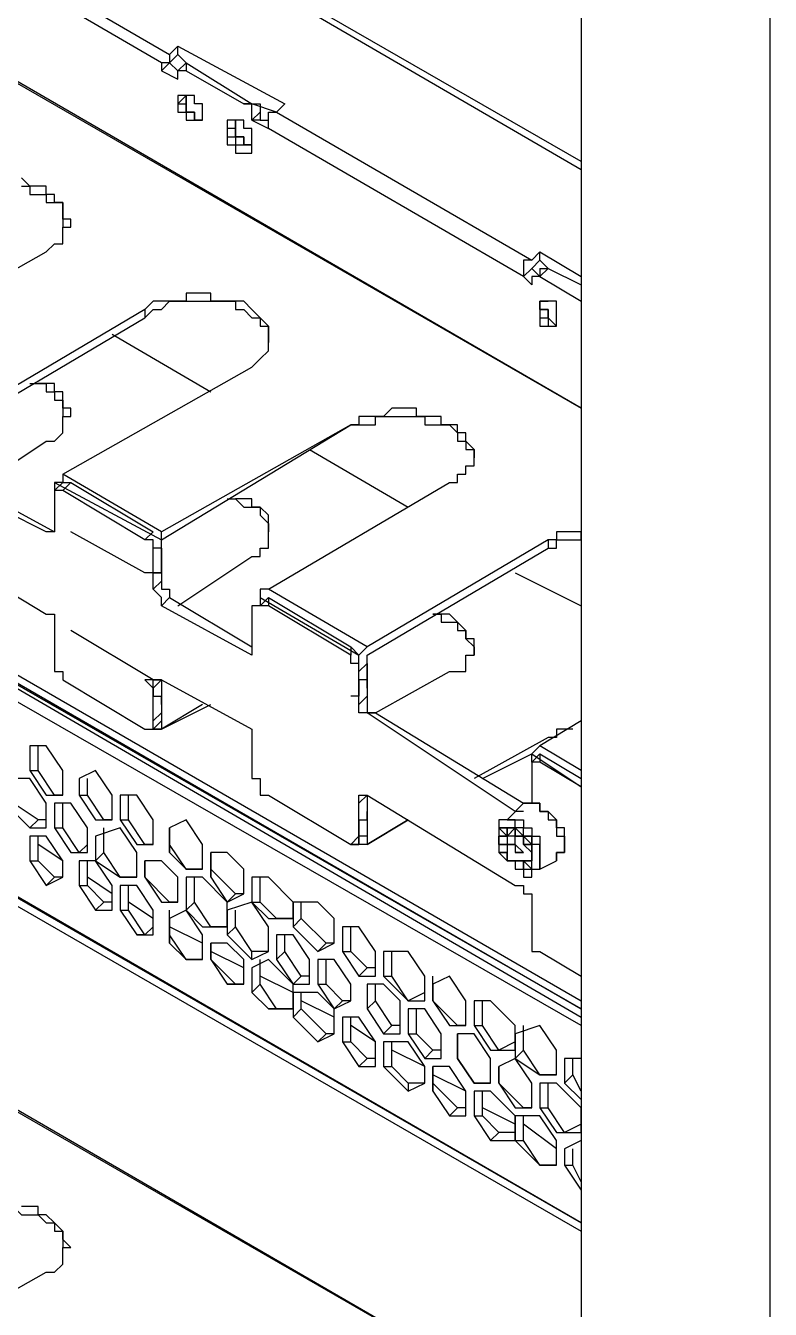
# Model space of a CAD drawing. Header units: millimetres. Extents: x 929 to 1725, y 58 to 532.
# Drawn here: x 1039.62 to 1050.21, y 146.19 to 164.45 of the extents above; entities that cross this region are included whole.
import ezdxf

# ---------------------------------------------------------------- set-up
doc = ezdxf.new("R2010")
doc.units = ezdxf.units.MM
doc.header["$MEASUREMENT"] = 0
doc.layers.add('TT-WIRE-EQPM', color=6, linetype='CONTINUOUS')

msp = doc.modelspace()

# ---------------------------------------------------------------- linework, layer by layer
at = {"layer": 'TT-WIRE-EQPM', "linetype": 'Continuous'}
for points in [[(1047.52181, 206.05764), (1047.52181, 76.72666), (1050.21377, 75.08808), (1050.21377, 204.41906)], [(1047.52181, 206.05764), (1047.52181, 76.72666)], [(1047.52181, 162.40112), (1028.79516, 173.28599), (1027.39066, 172.4667), (1027.97587, 172.11557), (1027.85882, 171.99853), (1031.48711, 169.89178)], [(1047.52181, 162.51816), (1028.79516, 173.28599)], [(1047.52181, 159.00691), (1026.92249, 170.94516), (1026.80545, 170.94516), (1047.52181, 159.00691)], [(1041.55269, 163.92266), (1037.9244, 166.02941)], [(1038.04144, 166.14645), (1041.66973, 164.0397)], [(1041.78678, 164.15674), (1041.66973, 164.0397), (1041.66973, 164.0397), (1041.66973, 164.0397), (1041.66973, 164.0397), (1041.66973, 163.92266), (1041.55269, 163.92266), (1041.55269, 163.92266), (1041.55269, 163.80562)], [(1041.78678, 164.0397), (1041.78678, 164.15674)], [(1041.78678, 164.15674), (1043.30832, 163.33745)], [(1041.90382, 163.92266), (1041.78678, 164.0397), (1041.66973, 163.92266)], [(1041.66973, 163.92266), (1041.55269, 163.80562)], [(1041.55269, 163.80562), (1041.78678, 163.68858)], [(1041.66973, 163.92266), (1041.66973, 163.92266), (1041.78678, 163.80562)], [(1041.90382, 163.92266), (1041.78678, 163.80562)], [(1041.78678, 163.68858), (1041.78678, 163.80562)], [(1041.90382, 163.80562), (1041.78678, 163.80562), (1041.78678, 163.80562)], [(1041.90382, 163.92266), (1041.90382, 163.92266), (1041.90382, 163.92266), (1041.90382, 163.92266), (1042.84015, 163.33745), (1042.84015, 163.33745), (1042.95719, 163.33745), (1042.95719, 163.33745), (1042.95719, 163.22041), (1042.95719, 163.22041), (1042.95719, 163.10337), (1043.07423, 163.10337)], [(1041.90382, 163.92266), (1041.90382, 163.80562), (1042.72311, 163.33745), (1042.84015, 163.33745)], [(1042.02086, 163.10337), (1042.1379, 163.10337), (1042.1379, 163.10337), (1042.1379, 163.22041), (1042.1379, 163.33745), (1042.1379, 163.33745), (1042.02086, 163.33745), (1042.02086, 163.33745), (1042.02086, 163.33745), (1042.02086, 163.45449), (1041.90382, 163.45449), (1041.90382, 163.45449), (1041.78678, 163.45449), (1041.78678, 163.45449), (1041.78678, 163.33745), (1041.78678, 163.33745), (1041.78678, 163.33745), (1041.78678, 163.22041), (1041.90382, 163.22041), (1041.90382, 163.10337), (1041.90382, 163.10337), (1041.90382, 163.10337), (1041.90382, 163.10337), (1042.02086, 163.10337)], [(1041.90382, 163.45449), (1041.90382, 163.45449), (1041.90382, 163.45449), (1041.78678, 163.33745), (1041.78678, 163.33745), (1041.90382, 163.33745), (1041.90382, 163.33745), (1041.90382, 163.22041), (1041.90382, 163.22041), (1041.90382, 163.22041), (1041.90382, 163.10337), (1042.02086, 163.10337), (1042.02086, 163.10337), (1042.02086, 163.10337), (1042.1379, 163.10337), (1042.1379, 163.22041)], [(1041.90382, 163.45449), (1041.90382, 163.33745), (1041.90382, 163.33745), (1041.90382, 163.22041), (1042.02086, 163.22041), (1042.02086, 163.10337)], [(1042.1379, 163.10337), (1042.02086, 163.10337), (1042.02086, 163.22041), (1041.90382, 163.22041), (1041.90382, 163.22041), (1041.90382, 163.33745), (1041.90382, 163.33745), (1041.90382, 163.33745), (1041.90382, 163.45449), (1041.90382, 163.45449)], [(1042.84015, 163.10337), (1042.84015, 163.10337), (1042.84015, 163.22041), (1042.84015, 163.22041), (1042.84015, 163.22041), (1042.84015, 163.33745), (1042.72311, 163.33745)], [(1043.19127, 163.22041), (1042.84015, 163.33745)], [(1043.07423, 162.98633), (1043.07423, 163.10337), (1043.07423, 163.10337), (1043.07423, 163.10337), (1043.07423, 163.10337), (1043.07423, 163.22041), (1043.19127, 163.22041), (1043.30832, 163.33745)], [(1042.84015, 162.6352), (1042.84015, 162.6352), (1042.84015, 162.75224), (1042.84015, 162.86928), (1042.84015, 162.86928), (1042.84015, 162.86928), (1042.84015, 162.98633), (1042.72311, 162.98633), (1042.72311, 163.10337), (1042.60607, 163.10337), (1042.60607, 163.10337), (1042.60607, 163.10337), (1042.48902, 163.10337), (1042.48902, 162.98633), (1042.48902, 162.98633), (1042.48902, 162.86928), (1042.48902, 162.86928), (1042.48902, 162.86928), (1042.48902, 162.75224), (1042.60607, 162.75224), (1042.60607, 162.75224), (1042.60607, 162.75224), (1042.60607, 162.6352), (1042.84015, 162.6352)], [(1042.72311, 163.10337), (1042.60607, 163.10337), (1042.60607, 162.98633), (1042.48902, 162.98633), (1042.48902, 162.98633), (1042.48902, 162.86928), (1042.60607, 162.86928), (1042.60607, 162.86928), (1042.60607, 162.86928), (1042.60607, 162.86928), (1042.60607, 162.75224), (1042.72311, 162.75224), (1042.84015, 162.75224), (1042.84015, 162.75224)], [(1042.84015, 162.75224), (1042.84015, 162.75224), (1042.84015, 162.75224), (1042.72311, 162.75224), (1042.72311, 162.86928), (1042.72311, 162.86928), (1042.60607, 162.86928), (1042.60607, 162.86928), (1042.60607, 162.98633), (1042.60607, 162.98633), (1042.60607, 163.10337), (1042.60607, 163.10337)], [(1042.95719, 163.22041), (1042.84015, 163.10337)], [(1042.84015, 163.10337), (1043.07423, 162.98633)], [(1042.95719, 163.10337), (1042.84015, 163.10337)], [(1043.19127, 163.22041), (1046.81956, 161.11366)], [(1042.60607, 162.98633), (1042.60607, 162.86928), (1042.72311, 162.86928), (1042.72311, 162.86928), (1042.72311, 162.86928), (1042.72311, 162.75224), (1042.84015, 162.75224), (1042.84015, 162.75224), (1042.84015, 162.75224)], [(1046.70252, 160.87958), (1043.07423, 162.98633)], [(1047.52181, 150.22879), (1026.92249, 162.04999), (1026.92249, 162.04999), (1026.80545, 162.04999), (1026.80545, 162.28408), (1025.86912, 162.75224)], [(1027.15657, 162.28408), (1027.03953, 162.28408), (1047.52181, 150.34583)], [(1047.52181, 150.46287), (1027.15657, 162.16703), (1047.52181, 150.46287)], [(1027.27362, 162.28408), (1047.52181, 150.57991)], [(1027.27362, 162.16703), (1047.52181, 150.46287)], [(1037.22215, 159.70916), (1039.91411, 161.2307), (1040.03115, 161.34774), (1040.03115, 161.34774), (1040.14819, 161.34774), (1040.14819, 161.46478), (1040.14819, 161.46478), (1040.14819, 161.58183), (1040.14819, 161.58183), (1040.26523, 161.58183), (1040.26523, 161.69887), (1040.14819, 161.69887), (1040.14819, 161.81591), (1040.14819, 161.93295), (1040.14819, 161.93295), (1040.03115, 161.93295), (1040.03115, 162.04999), (1039.91411, 162.04999), (1039.91411, 162.04999), (1039.91411, 162.16703), (1039.79707, 162.16703), (1039.79707, 162.16703), (1039.68003, 162.16703), (1039.56298, 162.28408)], [(1039.56298, 162.16703), (1039.68003, 162.16703), (1039.68003, 162.04999), (1039.79707, 162.04999), (1039.91411, 162.04999), (1039.91411, 162.04999), (1039.91411, 161.93295), (1040.03115, 161.93295), (1040.03115, 161.93295), (1040.03115, 161.93295), (1040.03115, 161.93295), (1040.14819, 161.93295), (1040.14819, 161.81591), (1040.14819, 161.81591), (1040.14819, 161.81591), (1040.14819, 161.69887), (1040.14819, 161.58183), (1040.26523, 161.58183)], [(1046.93661, 161.2307), (1046.81956, 161.11366), (1046.70252, 161.11366), (1046.70252, 161.11366), (1046.70252, 161.11366), (1046.70252, 160.99662), (1046.70252, 160.99662), (1046.70252, 160.87958)], [(1046.93661, 161.11366), (1046.93661, 161.2307)], [(1046.93661, 161.2307), (1047.52181, 160.87958)], [(1047.05365, 160.99662), (1046.93661, 161.11366), (1046.81956, 160.99662)], [(1046.81956, 160.99662), (1046.70252, 160.87958)], [(1046.70252, 160.87958), (1046.81956, 160.76253)], [(1046.81956, 160.99662), (1046.81956, 160.99662), (1046.93661, 160.87958)], [(1046.93661, 160.87958), (1046.93661, 160.87958), (1046.81956, 160.87958), (1046.81956, 160.76253)], [(1046.93661, 160.99662), (1047.05365, 160.99662), (1047.52181, 160.76253)], [(1047.05365, 160.99662), (1046.93661, 160.87958)], [(1046.93661, 160.99662), (1046.93661, 160.87958)], [(1046.93661, 160.87958), (1047.52181, 160.52845)], [(1040.14819, 158.07058), (1042.84015, 159.59212), (1042.84015, 159.59212), (1042.95719, 159.70916), (1042.95719, 159.70916), (1043.07423, 159.8262), (1043.07423, 159.8262), (1043.07423, 159.94324), (1043.07423, 159.94324), (1043.07423, 160.06029), (1043.07423, 160.06029), (1043.07423, 160.17733), (1043.07423, 160.17733), (1043.07423, 160.17733), (1042.95719, 160.29437), (1042.95719, 160.29437), (1042.84015, 160.41141), (1042.84015, 160.41141), (1042.72311, 160.52845), (1042.60607, 160.52845), (1042.60607, 160.52845), (1042.48902, 160.52845), (1042.25494, 160.52845), (1042.25494, 160.64549), (1041.90382, 160.64549), (1041.90382, 160.52845), (1041.66973, 160.52845), (1041.66973, 160.52845), (1041.55269, 160.52845), (1041.43565, 160.52845), (1041.31861, 160.41141)], [(1041.31861, 160.29437), (1041.43565, 160.41141), (1041.55269, 160.41141), (1041.66973, 160.52845), (1041.78678, 160.52845), (1041.90382, 160.52845), (1042.25494, 160.52845), (1042.37198, 160.52845), (1042.60607, 160.52845), (1042.60607, 160.41141), (1042.72311, 160.41141), (1042.84015, 160.29437), (1042.84015, 160.29437), (1042.95719, 160.29437), (1042.95719, 160.17733), (1042.95719, 160.17733), (1043.07423, 160.17733), (1043.07423, 160.06029), (1043.07423, 159.94324)], [(1046.93661, 160.52845), (1046.93661, 160.41141), (1047.05365, 160.41141), (1047.05365, 160.29437), (1047.05365, 160.29437), (1047.17069, 160.17733), (1047.17069, 160.17733), (1047.17069, 160.17733)], [(1047.17069, 160.17733), (1047.17069, 160.17733), (1047.17069, 160.17733), (1047.17069, 160.17733), (1047.17069, 160.29437), (1047.17069, 160.41141), (1047.17069, 160.41141), (1047.17069, 160.52845), (1047.05365, 160.52845), (1047.05365, 160.52845), (1047.05365, 160.52845), (1046.93661, 160.52845), (1046.93661, 160.52845), (1046.93661, 160.52845), (1046.93661, 160.41141), (1046.93661, 160.41141), (1046.93661, 160.29437), (1046.93661, 160.29437), (1046.93661, 160.17733), (1046.93661, 160.17733), (1047.05365, 160.17733), (1047.05365, 160.17733), (1047.17069, 160.17733)], [(1047.05365, 160.52845), (1047.05365, 160.52845), (1047.05365, 160.52845), (1046.93661, 160.52845), (1046.93661, 160.52845), (1046.93661, 160.52845), (1046.93661, 160.52845), (1046.93661, 160.41141), (1046.93661, 160.41141), (1046.93661, 160.29437), (1046.93661, 160.29437), (1046.93661, 160.29437), (1047.05365, 160.29437), (1047.05365, 160.17733), (1047.05365, 160.17733), (1047.05365, 160.17733), (1047.17069, 160.17733), (1047.17069, 160.17733), (1047.17069, 160.17733), (1047.17069, 160.29437)], [(1047.17069, 160.17733), (1047.17069, 160.17733), (1047.05365, 160.29437), (1047.05365, 160.29437), (1047.05365, 160.41141), (1046.93661, 160.41141), (1046.93661, 160.41141), (1046.93661, 160.52845), (1046.93661, 160.52845), (1047.05365, 160.52845)], [(1041.31861, 160.41141), (1038.74369, 158.88987)], [(1041.31861, 160.41141), (1041.31861, 160.29437)], [(1038.74369, 158.4217), (1038.74369, 158.77283), (1041.31861, 160.29437)], [(1040.85044, 160.06029), (1042.25494, 159.24099)], [(1047.52181, 147.41979), (1025.86912, 159.94324)], [(1027.03953, 159.24099), (1027.62474, 158.88987), (1027.62474, 158.77283), (1027.62474, 158.77283), (1047.52181, 147.30275)], [(1039.68003, 159.35804), (1039.79707, 159.35804), (1039.79707, 159.35804), (1039.91411, 159.35804), (1039.91411, 159.24099), (1039.91411, 159.24099), (1040.03115, 159.24099), (1040.03115, 159.12395), (1040.14819, 159.12395), (1040.14819, 159.12395), (1040.14819, 159.12395), (1040.14819, 159.00691), (1040.14819, 159.00691), (1040.14819, 158.88987), (1040.26523, 158.88987)], [(1039.91411, 158.53874), (1040.03115, 158.53874), (1040.03115, 158.53874), (1040.14819, 158.65579), (1040.14819, 158.65579), (1040.14819, 158.65579), (1040.14819, 158.77283), (1040.14819, 158.77283), (1040.14819, 158.77283), (1040.14819, 158.88987), (1040.26523, 158.88987), (1040.26523, 159.00691), (1040.14819, 159.00691), (1040.14819, 159.00691), (1040.14819, 159.12395), (1040.14819, 159.12395), (1040.14819, 159.12395), (1040.14819, 159.12395), (1040.14819, 159.24099), (1040.03115, 159.24099), (1040.03115, 159.35804), (1039.91411, 159.35804), (1039.91411, 159.35804), (1039.91411, 159.35804), (1039.79707, 159.35804)], [(1027.74178, 158.88987), (1027.62474, 158.88987), (1047.52181, 147.41979)], [(1043.07423, 156.432), (1045.64915, 157.95354), (1045.76619, 157.95354), (1045.76619, 157.95354), (1045.76619, 158.07058), (1045.88323, 158.07058), (1045.88323, 158.18762), (1045.88323, 158.18762), (1045.88323, 158.18762), (1046.00027, 158.18762), (1046.00027, 158.30466), (1046.00027, 158.4217), (1046.00027, 158.4217), (1045.88323, 158.53874), (1045.88323, 158.53874), (1045.88323, 158.53874), (1045.88323, 158.65579), (1045.76619, 158.65579), (1045.76619, 158.77283), (1045.76619, 158.77283), (1045.76619, 158.77283), (1045.64915, 158.77283), (1045.64915, 158.77283), (1045.53211, 158.77283), (1045.53211, 158.88987), (1045.41507, 158.88987), (1045.41507, 158.88987), (1045.18098, 158.88987), (1045.18098, 159.00691), (1044.82986, 159.00691), (1044.71282, 158.88987), (1044.59577, 158.88987), (1044.47873, 158.88987), (1044.36169, 158.88987), (1044.36169, 158.77283), (1044.24465, 158.77283), (1044.24465, 158.77283)], [(1044.24465, 158.77283), (1044.24465, 158.77283), (1044.36169, 158.77283), (1044.36169, 158.77283), (1044.47873, 158.77283), (1044.59577, 158.77283), (1044.59577, 158.88987), (1045.29802, 158.88987), (1045.29802, 158.77283), (1045.41507, 158.77283), (1045.41507, 158.77283), (1045.53211, 158.77283), (1045.64915, 158.77283), (1045.64915, 158.77283), (1045.76619, 158.65579), (1045.76619, 158.65579), (1045.76619, 158.65579), (1045.76619, 158.53874), (1045.88323, 158.53874), (1045.88323, 158.53874), (1045.88323, 158.53874), (1045.88323, 158.4217), (1045.88323, 158.4217), (1046.00027, 158.4217), (1046.00027, 158.30466)], [(1041.55269, 156.78312), (1041.55269, 157.13424), (1044.24465, 158.77283)], [(1044.24465, 158.77283), (1041.55269, 157.25129)], [(1038.74369, 158.65579), (1038.74369, 158.18762), (1038.74369, 158.18762), (1038.74369, 158.07058), (1038.74369, 158.07058), (1038.74369, 158.07058), (1038.74369, 157.95354), (1038.74369, 157.95354), (1038.74369, 157.95354), (1040.03115, 157.25129), (1040.03115, 157.25129)], [(1038.86073, 157.83649), (1039.91411, 158.53874)], [(1043.65944, 158.4217), (1045.06394, 157.60241)], [(1040.14819, 158.07058), (1040.14819, 158.07058), (1040.14819, 157.95354), (1040.03115, 157.95354), (1040.03115, 157.95354), (1041.55269, 157.13424), (1041.55269, 157.13424), (1041.55269, 157.25129), (1041.55269, 157.25129), (1041.55269, 157.25129), (1040.14819, 158.07058)], [(1040.03115, 157.95354), (1040.03115, 157.83649)], [(1040.14819, 157.95354), (1040.03115, 157.83649)], [(1040.14819, 157.95354), (1040.26523, 157.95354), (1041.43565, 157.25129)], [(1040.26523, 157.95354), (1040.14819, 157.83649)], [(1046.70252, 153.27187), (1046.58548, 153.27187), (1044.47873, 154.67637), (1044.36169, 154.67637), (1044.36169, 154.67637), (1044.36169, 154.67637), (1044.36169, 154.67637), (1044.36169, 154.79341), (1044.36169, 154.79341), (1044.36169, 155.26158), (1044.36169, 155.37862), (1044.36169, 155.37862), (1044.24465, 155.37862), (1044.24465, 155.49566), (1044.24465, 155.49566), (1044.24465, 155.49566), (1043.07423, 156.19791), (1042.95719, 156.19791), (1042.95719, 156.19791), (1042.84015, 156.19791), (1042.84015, 156.08087), (1042.84015, 155.6127), (1042.84015, 155.6127), (1042.84015, 155.49566), (1042.84015, 155.49566), (1041.55269, 156.19791), (1041.55269, 156.31495), (1041.55269, 156.31495), (1041.55269, 156.31495), (1041.43565, 156.432), (1041.43565, 156.432), (1041.43565, 156.432), (1041.43565, 157.0172), (1041.43565, 157.0172), (1041.43565, 157.0172), (1041.43565, 157.13424), (1041.43565, 157.13424), (1041.31861, 157.13424), (1040.14819, 157.83649), (1040.03115, 157.83649), (1040.03115, 157.83649), (1040.03115, 157.25129), (1040.03115, 157.25129), (1039.91411, 157.25129), (1038.74369, 157.83649)], [(1042.48902, 157.71945), (1042.60607, 157.71945), (1042.72311, 157.60241), (1042.72311, 157.60241), (1042.84015, 157.60241), (1042.84015, 157.60241), (1042.84015, 157.60241), (1042.95719, 157.60241), (1042.95719, 157.48537), (1042.95719, 157.48537), (1042.95719, 157.48537), (1043.07423, 157.36833), (1043.07423, 157.36833), (1043.07423, 157.36833), (1043.07423, 157.25129), (1043.07423, 157.25129)], [(1042.84015, 156.90016), (1042.84015, 156.90016), (1042.84015, 156.90016), (1042.95719, 156.90016), (1042.95719, 157.0172), (1042.95719, 157.0172), (1042.95719, 157.0172), (1043.07423, 157.0172), (1043.07423, 157.13424), (1043.07423, 157.13424), (1043.07423, 157.13424), (1043.07423, 157.25129), (1043.07423, 157.25129), (1043.07423, 157.36833), (1043.07423, 157.48537), (1043.07423, 157.48537), (1042.95719, 157.60241), (1042.95719, 157.60241), (1042.84015, 157.60241), (1042.84015, 157.60241), (1042.84015, 157.60241), (1042.84015, 157.71945), (1042.72311, 157.71945), (1042.72311, 157.71945), (1042.60607, 157.71945)], [(1040.03115, 157.25129), (1039.91411, 157.25129)], [(1041.31861, 156.66608), (1040.26523, 157.25129)], [(1041.43565, 157.25129), (1041.31861, 157.13424)], [(1047.52181, 157.25129), (1047.40477, 157.25129), (1047.28773, 157.25129), (1047.17069, 157.25129), (1047.17069, 157.13424), (1047.17069, 157.13424), (1047.05365, 157.13424), (1047.05365, 157.0172), (1047.17069, 157.0172), (1047.17069, 157.13424), (1047.28773, 157.13424), (1047.28773, 157.13424), (1047.52181, 157.13424), (1047.52181, 157.25129)], [(1041.55269, 156.66608), (1041.55269, 157.13424)], [(1047.05365, 157.13424), (1044.47873, 155.6127)], [(1041.55269, 157.0172), (1041.43565, 157.0172)], [(1041.55269, 157.0172), (1041.55269, 156.432), (1041.55269, 156.432), (1041.66973, 156.432), (1041.66973, 156.31495), (1041.66973, 156.31495), (1042.84015, 155.6127)], [(1041.78678, 156.19791), (1042.84015, 156.90016)], [(1044.47873, 155.14454), (1044.47873, 155.49566), (1047.05365, 157.0172)], [(1038.74369, 156.78312), (1039.91411, 156.08087), (1039.91411, 156.08087), (1040.03115, 156.08087), (1040.03115, 155.96383), (1040.03115, 155.96383), (1040.03115, 155.84679), (1040.03115, 155.37862), (1040.03115, 155.26158), (1040.03115, 155.26158), (1040.14819, 155.26158), (1040.14819, 155.26158), (1040.14819, 155.26158), (1040.14819, 155.14454), (1041.31861, 154.44229), (1041.43565, 154.44229), (1041.43565, 154.55933), (1041.43565, 154.55933), (1041.43565, 155.0275), (1041.43565, 155.14454), (1041.43565, 155.14454), (1041.55269, 155.14454), (1042.84015, 154.44229), (1042.84015, 154.44229), (1042.84015, 154.32525), (1042.84015, 154.32525), (1042.84015, 154.32525), (1042.84015, 154.32525), (1042.84015, 154.2082), (1042.84015, 153.74004), (1042.84015, 153.74004), (1042.95719, 153.74004), (1042.95719, 153.623), (1042.95719, 153.623), (1042.95719, 153.50596), (1043.07423, 153.50596), (1044.24465, 152.80371), (1044.36169, 152.80371), (1044.36169, 152.92075), (1044.36169, 153.50596), (1044.36169, 153.50596), (1044.47873, 153.50596), (1046.58548, 152.2185), (1046.70252, 152.2185), (1046.70252, 152.10146), (1046.70252, 152.10146), (1046.81956, 152.10146), (1046.81956, 151.98441), (1046.81956, 151.51625), (1046.81956, 151.39921), (1046.81956, 151.39921), (1046.81956, 151.39921), (1046.81956, 151.39921), (1046.81956, 151.28216), (1046.93661, 151.28216), (1047.52181, 150.93104)], [(1041.55269, 156.66608), (1041.55269, 156.66608), (1041.43565, 156.66608), (1041.43565, 156.66608), (1041.31861, 156.66608)], [(1041.43565, 156.66608), (1041.55269, 156.66608)], [(1041.55269, 156.66608), (1041.55269, 156.78312), (1041.55269, 156.66608)], [(1046.58548, 156.66608), (1047.52181, 156.19791)], [(1041.55269, 156.54904), (1041.43565, 156.432)], [(1047.52181, 144.37671), (1026.92249, 156.31495), (1026.80545, 156.31495), (1047.52181, 144.37671)], [(1041.66973, 156.31495), (1041.55269, 156.19791)], [(1043.07423, 156.432), (1042.95719, 156.432), (1042.95719, 156.432), (1042.95719, 156.31495), (1042.95719, 156.31495), (1042.95719, 156.31495), (1044.36169, 155.49566), (1044.36169, 155.49566), (1044.36169, 155.49566), (1044.47873, 155.6127), (1043.07423, 156.432)], [(1042.95719, 156.31495), (1042.95719, 156.19791)], [(1043.07423, 156.31495), (1042.95719, 156.19791)], [(1043.07423, 156.31495), (1043.07423, 156.31495), (1044.24465, 155.6127), (1044.36169, 155.49566), (1044.36169, 155.49566), (1044.36169, 155.49566)], [(1043.07423, 156.31495), (1043.07423, 156.19791)], [(1045.41507, 156.08087), (1045.53211, 156.08087), (1045.53211, 155.96383), (1045.64915, 155.96383), (1045.64915, 155.96383), (1045.76619, 155.96383), (1045.76619, 155.84679), (1045.76619, 155.84679), (1045.76619, 155.84679), (1045.88323, 155.84679), (1045.88323, 155.72975), (1045.88323, 155.72975), (1046.00027, 155.6127), (1046.00027, 155.49566)], [(1045.64915, 155.26158), (1045.76619, 155.26158), (1045.76619, 155.26158), (1045.88323, 155.26158), (1045.88323, 155.37862), (1045.88323, 155.37862), (1045.88323, 155.49566), (1046.00027, 155.49566), (1046.00027, 155.6127), (1046.00027, 155.72975), (1046.00027, 155.72975), (1045.88323, 155.72975), (1045.88323, 155.84679), (1045.88323, 155.84679), (1045.88323, 155.84679), (1045.76619, 155.96383), (1045.76619, 155.96383), (1045.64915, 156.08087), (1045.64915, 156.08087), (1045.53211, 156.08087), (1045.41507, 156.08087)], [(1041.43565, 155.14454), (1040.26523, 155.84679)], [(1042.84015, 155.6127), (1042.84015, 155.49566)], [(1044.24465, 155.6127), (1044.24465, 155.49566)], [(1044.36169, 155.14454), (1044.36169, 155.49566)], [(1044.47873, 155.37862), (1044.36169, 155.26158)], [(1044.47873, 155.37862), (1044.47873, 154.91045), (1044.47873, 154.79341), (1044.47873, 154.79341), (1044.47873, 154.67637), (1044.47873, 154.67637), (1044.47873, 154.67637), (1044.59577, 154.67637), (1046.70252, 153.38891), (1046.81956, 153.38891)], [(1044.59577, 154.67637), (1045.64915, 155.26158)], [(1041.31861, 155.14454), (1041.31861, 155.14454), (1041.43565, 155.0275), (1041.43565, 155.0275), (1041.43565, 154.91045), (1041.55269, 154.91045), (1041.55269, 154.79341), (1041.55269, 154.91045), (1041.55269, 154.91045), (1041.55269, 154.91045)], [(1041.55269, 155.14454), (1041.43565, 155.14454), (1041.43565, 155.14454), (1041.31861, 155.14454)], [(1041.55269, 155.14454), (1041.43565, 155.0275)], [(1041.55269, 155.14454), (1041.55269, 155.14454), (1041.55269, 154.67637)], [(1044.36169, 155.14454), (1044.36169, 155.0275), (1044.36169, 155.0275), (1044.36169, 154.91045), (1044.24465, 154.91045)], [(1044.47873, 155.0275), (1044.47873, 155.14454), (1044.36169, 155.14454)], [(1041.55269, 154.91045), (1041.55269, 154.44229)], [(1044.47873, 154.91045), (1044.36169, 154.79341)], [(1041.55269, 154.67637), (1041.43565, 154.55933)], [(1041.55269, 154.44229), (1042.25494, 154.79341)], [(1042.1379, 154.79341), (1041.55269, 154.44229)], [(1041.55269, 154.79341), (1041.55269, 154.44229)], [(1044.59577, 154.67637), (1044.47873, 154.67637)], [(1041.43565, 154.44229), (1041.55269, 154.55933)], [(1047.52181, 154.55933), (1046.93661, 154.2082)], [(1041.43565, 154.44229), (1041.55269, 154.44229)], [(1041.55269, 154.44229), (1041.43565, 154.44229)], [(1047.05365, 154.32525), (1046.00027, 153.74004)], [(1047.40477, 154.44229), (1047.28773, 154.44229), (1047.28773, 154.44229), (1047.17069, 154.44229), (1047.17069, 154.32525), (1047.05365, 154.32525), (1047.05365, 154.32525)], [(1039.68003, 154.2082), (1039.68003, 153.85708)], [(1039.91411, 154.2082), (1039.68003, 154.2082)], [(1039.79707, 153.85708), (1039.79707, 154.2082)], [(1040.14819, 153.85708), (1039.91411, 154.2082)], [(1046.93661, 154.2082), (1046.81956, 154.09116), (1046.81956, 154.09116), (1047.52181, 153.623)], [(1047.52181, 153.85708), (1046.93661, 154.2082)], [(1046.11731, 153.74004), (1046.81956, 154.09116)], [(1046.81956, 153.97412), (1046.81956, 154.09116)], [(1046.93661, 154.09116), (1046.81956, 153.97412)], [(1047.52181, 153.623), (1046.93661, 153.97412), (1046.81956, 153.97412), (1046.81956, 153.97412), (1046.81956, 153.38891), (1046.81956, 153.38891)], [(1046.93661, 154.09116), (1046.93661, 154.09116), (1047.52181, 153.74004)], [(1046.93661, 154.09116), (1046.93661, 153.97412)], [(1039.68003, 153.74004), (1039.3289, 153.74004)], [(1039.68003, 153.85708), (1039.91411, 153.50596)], [(1039.68003, 153.85708), (1039.79707, 153.85708)], [(1039.91411, 153.38891), (1039.68003, 153.74004)], [(1040.03115, 153.50596), (1039.79707, 153.85708)], [(1040.14819, 153.50596), (1040.14819, 153.85708)], [(1040.61636, 153.85708), (1040.38228, 153.74004)], [(1040.38228, 153.74004), (1040.38228, 153.50596)], [(1040.49932, 153.50596), (1040.49932, 153.74004)], [(1040.85044, 153.50596), (1040.61636, 153.85708)], [(1039.3289, 153.38891), (1039.68003, 153.03779)], [(1039.79707, 153.15483), (1039.44594, 153.38891)], [(1039.91411, 153.50596), (1040.14819, 153.50596)], [(1039.91411, 153.50596), (1040.03115, 153.50596)], [(1039.91411, 153.03779), (1039.91411, 153.38891)], [(1040.14819, 153.50596), (1040.03115, 153.50596)], [(1040.03115, 153.38891), (1040.03115, 153.03779)], [(1040.26523, 153.38891), (1040.03115, 153.38891)], [(1040.14819, 153.03779), (1040.14819, 153.38891)], [(1040.49932, 153.03779), (1040.26523, 153.38891)], [(1040.38228, 153.50596), (1040.61636, 153.15483)], [(1040.38228, 153.50596), (1040.49932, 153.50596)], [(1040.7334, 153.15483), (1040.49932, 153.50596)], [(1040.85044, 153.15483), (1040.85044, 153.50596)], [(1040.96748, 153.50596), (1040.96748, 153.15483)], [(1041.20157, 153.50596), (1040.96748, 153.50596)], [(1041.08453, 153.15483), (1041.08453, 153.50596)], [(1041.43565, 153.15483), (1041.20157, 153.50596)], [(1044.47873, 153.50596), (1044.36169, 153.38891)], [(1044.47873, 153.50596), (1044.47873, 152.92075)], [(1046.70252, 153.38891), (1046.46844, 153.15483), (1046.58548, 153.15483), (1046.70252, 153.15483), (1046.70252, 153.03779), (1046.81956, 153.03779), (1046.81956, 152.92075), (1046.93661, 152.92075), (1046.93661, 152.80371), (1046.93661, 152.80371), (1046.93661, 152.56962), (1046.93661, 152.56962), (1046.93661, 152.45258), (1046.93661, 152.45258), (1047.17069, 152.56962)], [(1046.70252, 153.38891), (1046.58548, 153.27187)], [(1047.28773, 152.80371), (1047.28773, 153.03779), (1047.17069, 153.03779), (1047.17069, 153.15483), (1047.17069, 153.15483), (1047.17069, 153.15483), (1047.17069, 153.15483), (1047.05365, 153.27187), (1047.05365, 153.27187), (1046.93661, 153.27187), (1046.93661, 153.38891), (1046.70252, 153.38891), (1046.93661, 153.38891), (1046.93661, 153.27187), (1046.93661, 153.27187), (1047.05365, 153.27187), (1047.05365, 153.15483), (1047.17069, 153.15483), (1047.17069, 153.15483), (1047.17069, 153.03779), (1047.17069, 152.92075), (1047.17069, 152.92075), (1047.28773, 152.92075), (1047.28773, 152.80371), (1047.28773, 152.80371), (1047.28773, 152.68666), (1047.17069, 152.68666), (1047.17069, 152.68666), (1047.17069, 152.56962), (1047.17069, 152.56962), (1047.17069, 152.56962), (1047.17069, 152.56962), (1047.17069, 152.56962), (1047.17069, 152.68666), (1047.28773, 152.68666), (1047.28773, 152.68666), (1047.28773, 152.80371)], [(1044.36169, 153.15483), (1044.47873, 153.15483), (1044.47873, 153.27187), (1044.47873, 153.27187)], [(1039.68003, 153.03779), (1039.79707, 153.15483)], [(1039.68003, 153.03779), (1039.91411, 153.03779)], [(1039.91411, 153.15483), (1039.79707, 153.15483)], [(1040.03115, 153.03779), (1040.26523, 152.68666)], [(1040.03115, 153.03779), (1040.14819, 153.03779)], [(1040.38228, 152.68666), (1040.14819, 153.03779)], [(1040.49932, 152.68666), (1040.49932, 153.03779)], [(1040.61636, 153.15483), (1040.85044, 153.15483)], [(1040.61636, 153.15483), (1040.7334, 153.15483)], [(1040.96748, 153.03779), (1040.61636, 152.92075)], [(1040.85044, 153.15483), (1040.7334, 153.15483)], [(1040.7334, 152.68666), (1040.7334, 153.03779)], [(1040.96748, 153.15483), (1041.20157, 152.80371)], [(1040.96748, 153.15483), (1041.08453, 153.15483)], [(1041.20157, 152.68666), (1040.96748, 153.03779)], [(1041.31861, 152.80371), (1041.08453, 153.15483)], [(1041.43565, 152.80371), (1041.43565, 153.15483)], [(1041.90382, 153.15483), (1041.66973, 153.03779)], [(1041.66973, 153.03779), (1041.66973, 152.68666)], [(1041.66973, 152.80371), (1041.66973, 153.03779)], [(1042.1379, 152.80371), (1041.90382, 153.15483)], [(1044.36169, 153.15483), (1044.36169, 152.80371)], [(1044.47873, 153.15483), (1044.47873, 152.80371)], [(1044.47873, 152.80371), (1045.06394, 153.15483)], [(1045.06394, 153.15483), (1044.47873, 152.80371)], [(1046.81956, 152.45258), (1046.81956, 152.45258), (1046.93661, 152.45258), (1046.93661, 152.80371), (1046.81956, 152.80371), (1046.81956, 152.92075), (1046.81956, 152.92075), (1046.81956, 152.92075), (1046.70252, 152.92075), (1046.70252, 153.03779), (1046.70252, 153.03779), (1046.58548, 153.03779), (1046.58548, 153.15483), (1046.3514, 153.15483), (1046.3514, 153.03779), (1046.3514, 153.03779), (1046.3514, 153.03779), (1046.3514, 152.80371), (1046.3514, 152.80371), (1046.3514, 152.68666), (1046.46844, 152.56962), (1046.46844, 152.56962), (1046.46844, 152.56962), (1046.58548, 152.56962), (1046.58548, 152.45258), (1046.58548, 152.45258), (1046.58548, 152.45258), (1046.81956, 152.45258)], [(1046.46844, 153.15483), (1046.3514, 153.15483), (1046.3514, 153.15483), (1046.3514, 153.15483), (1046.3514, 153.03779), (1046.3514, 153.03779), (1046.3514, 152.92075), (1046.3514, 152.80371), (1046.3514, 152.80371), (1046.3514, 152.68666), (1046.3514, 152.68666), (1046.46844, 152.56962), (1046.46844, 152.56962), (1046.46844, 152.56962), (1046.58548, 152.56962), (1046.58548, 152.45258), (1046.58548, 152.45258), (1046.58548, 152.45258), (1046.70252, 152.45258), (1046.70252, 152.33554), (1046.81956, 152.33554), (1046.81956, 152.45258), (1046.93661, 152.45258)], [(1046.70252, 152.56962), (1046.70252, 152.56962), (1046.81956, 152.56962), (1046.81956, 152.68666), (1046.81956, 152.80371), (1046.70252, 152.80371), (1046.70252, 152.80371), (1046.70252, 152.92075), (1046.70252, 152.92075), (1046.58548, 152.92075), (1046.58548, 152.92075), (1046.58548, 152.92075), (1046.58548, 153.03779), (1046.46844, 153.03779), (1046.46844, 152.92075), (1046.46844, 152.92075), (1046.3514, 152.92075), (1046.3514, 152.92075), (1046.3514, 152.80371), (1046.46844, 152.80371), (1046.46844, 152.80371), (1046.46844, 152.68666), (1046.46844, 152.68666), (1046.46844, 152.56962), (1046.58548, 152.56962), (1046.58548, 152.56962), (1046.58548, 152.56962), (1046.58548, 152.56962), (1046.70252, 152.56962)], [(1046.58548, 153.03779), (1046.58548, 153.03779), (1046.46844, 153.03779), (1046.46844, 153.03779), (1046.3514, 153.03779), (1046.46844, 153.03779), (1046.46844, 153.03779), (1046.46844, 153.03779), (1046.58548, 153.03779), (1046.58548, 153.03779), (1046.58548, 153.03779)], [(1046.3514, 153.03779), (1046.46844, 152.92075)], [(1046.81956, 152.45258), (1046.81956, 152.56962), (1046.81956, 152.68666), (1046.81956, 152.68666), (1046.81956, 152.80371), (1046.81956, 152.92075), (1046.70252, 152.92075), (1046.70252, 152.92075), (1046.58548, 153.03779), (1046.58548, 153.03779), (1046.58548, 153.03779), (1046.3514, 153.03779), (1046.3514, 153.03779), (1046.3514, 153.03779), (1046.3514, 152.92075), (1046.3514, 152.80371), (1046.3514, 152.80371), (1046.3514, 152.68666), (1046.46844, 152.56962), (1046.46844, 152.56962), (1046.58548, 152.56962), (1046.58548, 152.45258), (1046.58548, 152.45258), (1046.70252, 152.45258), (1046.70252, 152.45258), (1046.81956, 152.45258)], [(1046.58548, 153.03779), (1046.46844, 152.92075)], [(1046.46844, 153.03779), (1046.46844, 152.92075), (1046.46844, 153.03779), (1046.58548, 153.03779)], [(1046.46844, 153.03779), (1046.58548, 153.03779), (1046.58548, 153.03779), (1046.70252, 152.92075), (1046.70252, 152.92075), (1046.70252, 152.92075), (1046.81956, 152.92075), (1046.81956, 152.80371), (1046.81956, 152.80371), (1046.81956, 152.56962), (1046.81956, 152.56962)], [(1046.81956, 152.80371), (1046.70252, 152.92075), (1046.70252, 152.92075), (1046.70252, 152.92075), (1046.70252, 152.92075), (1046.58548, 152.92075), (1046.58548, 153.03779)], [(1046.58548, 153.03779), (1046.58548, 152.92075), (1046.58548, 152.92075), (1046.70252, 152.92075), (1046.70252, 152.92075), (1046.70252, 152.92075), (1046.70252, 152.80371)], [(1046.58548, 153.03779), (1046.58548, 152.92075)], [(1039.68003, 152.92075), (1039.68003, 152.56962)], [(1039.91411, 152.92075), (1039.68003, 152.92075)], [(1039.79707, 152.56962), (1039.79707, 152.92075)], [(1040.14819, 152.56962), (1039.91411, 152.92075)], [(1040.61636, 152.92075), (1040.61636, 152.56962)], [(1044.24465, 152.80371), (1044.36169, 152.92075)], [(1044.47873, 152.92075), (1044.36169, 152.92075)], [(1046.3514, 152.92075), (1046.3514, 152.92075), (1046.3514, 152.92075), (1046.3514, 152.92075), (1046.3514, 152.80371), (1046.3514, 152.80371)], [(1046.3514, 152.92075), (1046.46844, 152.92075)], [(1046.46844, 152.92075), (1046.3514, 152.92075)], [(1046.46844, 152.80371), (1046.3514, 152.80371), (1046.3514, 152.80371), (1046.3514, 152.92075), (1046.3514, 152.92075), (1046.46844, 152.92075)], [(1046.70252, 152.56962), (1046.70252, 152.56962), (1046.81956, 152.56962), (1046.81956, 152.68666), (1046.81956, 152.68666), (1046.70252, 152.80371), (1046.70252, 152.80371), (1046.70252, 152.92075), (1046.58548, 152.92075), (1046.58548, 152.92075), (1046.46844, 152.92075), (1046.46844, 152.92075), (1046.46844, 152.92075), (1046.46844, 152.80371), (1046.46844, 152.80371), (1046.46844, 152.68666), (1046.46844, 152.68666), (1046.46844, 152.56962), (1046.58548, 152.56962), (1046.58548, 152.56962), (1046.58548, 152.56962), (1046.58548, 152.56962), (1046.70252, 152.56962), (1046.70252, 152.56962), (1046.81956, 152.56962)], [(1046.58548, 152.80371), (1046.58548, 152.80371), (1046.58548, 152.92075)], [(1046.58548, 152.80371), (1046.58548, 152.92075)], [(1040.14819, 152.56962), (1039.79707, 152.80371)], [(1040.26523, 152.68666), (1040.49932, 152.68666)], [(1040.26523, 152.68666), (1040.38228, 152.68666)], [(1040.49932, 152.80371), (1040.38228, 152.68666)], [(1040.61636, 152.56962), (1040.7334, 152.68666)], [(1040.96748, 152.33554), (1040.7334, 152.68666)], [(1041.20157, 152.80371), (1041.43565, 152.80371)], [(1041.20157, 152.80371), (1041.31861, 152.80371)], [(1041.20157, 152.33554), (1041.20157, 152.68666)], [(1041.43565, 152.80371), (1041.31861, 152.80371)], [(1041.90382, 152.45258), (1041.66973, 152.80371)], [(1041.66973, 152.68666), (1041.66973, 152.80371)], [(1041.66973, 152.68666), (1041.90382, 152.45258)], [(1042.1379, 152.45258), (1042.1379, 152.80371)], [(1042.25494, 152.68666), (1042.25494, 152.33554)], [(1042.48902, 152.68666), (1042.25494, 152.68666)], [(1042.25494, 152.45258), (1042.25494, 152.68666)], [(1042.72311, 152.45258), (1042.48902, 152.68666)], [(1044.24465, 152.80371), (1044.36169, 152.80371)], [(1044.36169, 152.80371), (1044.24465, 152.80371)], [(1044.47873, 152.80371), (1044.36169, 152.80371), (1044.36169, 152.80371)], [(1046.3514, 152.80371), (1046.46844, 152.80371)], [(1046.3514, 152.68666), (1046.46844, 152.68666), (1046.46844, 152.56962), (1046.46844, 152.56962), (1046.58548, 152.56962), (1046.58548, 152.56962), (1046.58548, 152.56962)], [(1046.46844, 152.68666), (1046.3514, 152.68666)], [(1046.58548, 152.80371), (1046.58548, 152.80371), (1046.46844, 152.80371), (1046.58548, 152.80371)], [(1046.58548, 152.80371), (1046.46844, 152.80371)], [(1046.58548, 152.56962), (1046.58548, 152.56962), (1046.46844, 152.56962), (1046.46844, 152.68666), (1046.46844, 152.68666), (1046.46844, 152.68666)], [(1046.70252, 152.68666), (1046.58548, 152.80371)], [(1046.58548, 152.80371), (1046.58548, 152.68666), (1046.58548, 152.68666)], [(1046.58548, 152.80371), (1046.58548, 152.80371), (1046.58548, 152.80371), (1046.58548, 152.68666)], [(1046.70252, 152.68666), (1046.70252, 152.68666), (1046.58548, 152.68666), (1046.70252, 152.68666)], [(1046.70252, 152.68666), (1046.58548, 152.68666)], [(1046.58548, 152.68666), (1046.70252, 152.68666)], [(1046.70252, 152.80371), (1046.81956, 152.80371), (1046.70252, 152.80371)], [(1046.81956, 152.56962), (1046.81956, 152.56962), (1046.81956, 152.56962), (1046.81956, 152.56962), (1046.81956, 152.56962), (1046.81956, 152.68666), (1046.81956, 152.68666), (1046.81956, 152.80371)], [(1046.81956, 152.80371), (1046.81956, 152.68666), (1046.81956, 152.68666), (1046.81956, 152.56962), (1046.81956, 152.56962)], [(1039.68003, 152.56962), (1039.91411, 152.2185)], [(1039.68003, 152.56962), (1039.79707, 152.56962)], [(1040.03115, 152.33554), (1039.79707, 152.56962)], [(1040.14819, 152.33554), (1040.14819, 152.56962)], [(1040.38228, 152.56962), (1040.38228, 152.2185)], [(1040.61636, 152.56962), (1040.38228, 152.56962)], [(1040.49932, 152.2185), (1040.49932, 152.56962)], [(1040.85044, 152.2185), (1040.61636, 152.56962)], [(1040.61636, 152.56962), (1040.96748, 152.33554)], [(1041.31861, 152.56962), (1041.31861, 152.33554)], [(1041.55269, 152.56962), (1041.31861, 152.56962)], [(1041.31861, 152.33554), (1041.31861, 152.56962)], [(1041.78678, 152.33554), (1041.55269, 152.56962)], [(1046.58548, 152.56962), (1046.58548, 152.45258), (1046.81956, 152.45258)], [(1046.58548, 152.56962), (1046.70252, 152.56962)], [(1046.81956, 152.56962), (1046.70252, 152.56962), (1046.70252, 152.45258), (1046.70252, 152.45258), (1046.70252, 152.56962), (1046.58548, 152.56962), (1046.58548, 152.45258)], [(1046.70252, 152.56962), (1046.58548, 152.56962)], [(1046.81956, 152.45258), (1046.70252, 152.56962)], [(1046.81956, 152.45258), (1046.81956, 152.56962)], [(1039.91411, 152.2185), (1040.14819, 152.33554)], [(1040.03115, 152.33554), (1039.91411, 152.2185)], [(1040.14819, 152.33554), (1040.03115, 152.33554)], [(1040.85044, 152.10146), (1040.49932, 152.33554)], [(1040.96748, 152.33554), (1041.20157, 152.33554)], [(1041.20157, 152.33554), (1040.96748, 152.33554)], [(1041.31861, 152.33554), (1041.55269, 151.98441)], [(1041.66973, 151.98441), (1041.31861, 152.33554)], [(1041.78678, 151.98441), (1041.78678, 152.33554)], [(1041.90382, 152.45258), (1042.1379, 152.45258)], [(1042.1379, 152.45258), (1041.90382, 152.45258)], [(1041.90382, 152.33554), (1041.90382, 151.86737)], [(1042.1379, 152.33554), (1041.90382, 152.33554)], [(1042.02086, 151.98441), (1042.02086, 152.33554)], [(1042.48902, 151.98441), (1042.1379, 152.33554)], [(1042.60607, 152.10146), (1042.25494, 152.45258)], [(1042.25494, 152.33554), (1042.25494, 152.45258)], [(1042.25494, 152.33554), (1042.48902, 151.98441)], [(1042.72311, 152.10146), (1042.72311, 152.45258)], [(1042.84015, 152.33554), (1042.84015, 151.98441)], [(1043.07423, 152.33554), (1042.84015, 152.33554)], [(1042.95719, 151.98441), (1042.95719, 152.33554)], [(1043.42536, 151.98441), (1043.07423, 152.33554)], [(1040.38228, 152.2185), (1040.61636, 151.86737)], [(1040.38228, 152.2185), (1040.49932, 152.2185)], [(1040.7334, 151.98441), (1040.49932, 152.2185)], [(1040.85044, 151.86737), (1040.85044, 152.2185)], [(1040.96748, 152.2185), (1040.96748, 151.86737)], [(1041.20157, 152.2185), (1040.96748, 152.2185)], [(1041.08453, 151.86737), (1041.08453, 152.2185)], [(1041.43565, 151.86737), (1041.20157, 152.2185)], [(1042.48902, 151.98441), (1042.72311, 152.10146)], [(1042.48902, 151.98441), (1042.60607, 152.10146)], [(1042.72311, 152.10146), (1042.60607, 152.10146)], [(1040.7334, 151.98441), (1040.61636, 151.86737)], [(1040.85044, 151.98441), (1040.7334, 151.98441)], [(1041.43565, 151.75033), (1041.08453, 151.98441)], [(1041.55269, 151.98441), (1041.78678, 151.98441)], [(1041.55269, 151.98441), (1041.66973, 151.98441)], [(1041.78678, 151.98441), (1041.66973, 151.98441)], [(1041.90382, 151.86737), (1042.02086, 151.98441)], [(1042.25494, 151.63329), (1042.02086, 151.98441)], [(1042.84015, 151.98441), (1042.48902, 151.86737)], [(1042.48902, 151.63329), (1042.48902, 151.98441)], [(1042.84015, 151.98441), (1043.07423, 151.75033)], [(1043.07423, 151.63329), (1042.84015, 151.98441)], [(1042.84015, 151.98441), (1042.95719, 151.98441)], [(1043.19127, 151.75033), (1042.95719, 151.98441)], [(1043.42536, 151.98441), (1043.42536, 151.63329)], [(1043.77648, 151.98441), (1043.42536, 151.98441)], [(1043.42536, 151.75033), (1043.42536, 151.98441)], [(1043.5424, 151.75033), (1043.5424, 151.98441)], [(1044.01057, 151.75033), (1043.77648, 151.98441)], [(1040.61636, 151.86737), (1040.85044, 151.86737)], [(1040.96748, 151.86737), (1041.20157, 151.51625)], [(1040.96748, 151.86737), (1041.08453, 151.86737)], [(1041.31861, 151.51625), (1041.08453, 151.86737)], [(1041.43565, 151.51625), (1041.43565, 151.86737)], [(1041.90382, 151.86737), (1041.66973, 151.75033)], [(1041.66973, 151.51625), (1041.66973, 151.86737)], [(1041.66973, 151.75033), (1041.66973, 151.39921)], [(1042.1379, 151.51625), (1041.90382, 151.86737)], [(1041.90382, 151.86737), (1042.1379, 151.63329)], [(1042.48902, 151.86737), (1042.48902, 151.51625)], [(1042.60607, 151.63329), (1042.60607, 151.86737)], [(1043.07423, 151.75033), (1043.42536, 151.75033)], [(1043.07423, 151.75033), (1043.19127, 151.75033)], [(1043.42536, 151.75033), (1043.19127, 151.75033)], [(1043.42536, 151.63329), (1043.5424, 151.75033)], [(1043.89352, 151.39921), (1043.5424, 151.75033)], [(1044.01057, 151.39921), (1044.01057, 151.75033)], [(1041.43565, 151.63329), (1041.31861, 151.51625)], [(1042.1379, 151.39921), (1041.66973, 151.63329)], [(1042.1379, 151.63329), (1042.48902, 151.63329)], [(1042.1379, 151.63329), (1042.25494, 151.63329)], [(1042.48902, 151.63329), (1042.25494, 151.63329)], [(1042.48902, 151.51625), (1042.60607, 151.63329)], [(1042.84015, 151.28216), (1042.60607, 151.63329)], [(1043.07423, 151.28216), (1043.07423, 151.63329)], [(1043.42536, 151.63329), (1043.77648, 151.28216)], [(1044.12761, 151.63329), (1044.12761, 151.28216)], [(1044.36169, 151.63329), (1044.12761, 151.63329)], [(1044.24465, 151.28216), (1044.24465, 151.63329)], [(1044.59577, 151.28216), (1044.36169, 151.63329)], [(1041.20157, 151.51625), (1041.43565, 151.51625)], [(1041.31861, 151.51625), (1041.20157, 151.51625)], [(1041.90382, 151.16512), (1041.66973, 151.51625)], [(1041.66973, 151.39921), (1041.66973, 151.51625)], [(1041.66973, 151.39921), (1041.90382, 151.16512)], [(1042.1379, 151.16512), (1042.1379, 151.51625)], [(1042.25494, 151.39921), (1042.25494, 151.16512)], [(1042.48902, 151.39921), (1042.25494, 151.39921)], [(1042.25494, 151.16512), (1042.25494, 151.39921)], [(1042.48902, 151.51625), (1042.84015, 151.16512)], [(1042.72311, 151.16512), (1042.48902, 151.39921)], [(1043.19127, 151.51625), (1043.19127, 151.16512)], [(1043.42536, 151.51625), (1043.19127, 151.51625)], [(1043.30832, 151.28216), (1043.30832, 151.51625)], [(1043.65944, 151.16512), (1043.42536, 151.51625)], [(1043.77648, 151.28216), (1044.01057, 151.39921)], [(1043.77648, 151.28216), (1043.89352, 151.39921)], [(1044.01057, 151.39921), (1043.89352, 151.39921)], [(1042.72311, 151.04808), (1042.25494, 151.28216)], [(1042.84015, 151.16512), (1043.07423, 151.28216)], [(1043.07423, 151.28216), (1042.84015, 151.28216)], [(1042.84015, 151.16512), (1042.84015, 151.28216)], [(1043.19127, 151.16512), (1043.30832, 151.28216)], [(1043.5424, 150.93104), (1043.30832, 151.28216)], [(1044.12761, 151.28216), (1044.36169, 150.93104)], [(1044.12761, 151.28216), (1044.24465, 151.28216)], [(1044.47873, 151.04808), (1044.24465, 151.28216)], [(1044.59577, 150.93104), (1044.59577, 151.28216)], [(1044.71282, 151.28216), (1044.71282, 150.93104)], [(1045.06394, 151.28216), (1044.71282, 151.28216)], [(1044.82986, 150.93104), (1044.82986, 151.28216)], [(1045.29802, 150.93104), (1045.06394, 151.28216)], [(1041.90382, 151.16512), (1042.1379, 151.16512)], [(1042.1379, 151.16512), (1041.90382, 151.16512)], [(1042.25494, 151.16512), (1042.48902, 150.814)], [(1042.60607, 150.814), (1042.25494, 151.16512)], [(1042.72311, 150.814), (1042.72311, 151.16512)], [(1043.07423, 151.16512), (1042.84015, 151.04808)], [(1042.84015, 151.04808), (1042.84015, 150.69696)], [(1042.95719, 150.814), (1042.95719, 151.16512)], [(1043.42536, 150.814), (1043.07423, 151.16512)], [(1043.19127, 151.16512), (1043.42536, 150.814)], [(1043.65944, 150.814), (1043.65944, 151.16512)], [(1043.77648, 151.16512), (1043.77648, 150.814)], [(1044.01057, 151.16512), (1043.77648, 151.16512)], [(1043.89352, 150.814), (1043.89352, 151.16512)], [(1044.24465, 150.814), (1044.01057, 151.16512)], [(1044.36169, 150.93104), (1044.47873, 151.04808)], [(1044.59577, 151.04808), (1044.47873, 151.04808)], [(1043.42536, 150.69696), (1042.95719, 150.93104)], [(1043.42536, 150.814), (1043.5424, 150.93104)], [(1043.65944, 150.93104), (1043.5424, 150.93104)], [(1044.36169, 150.93104), (1044.59577, 150.93104)], [(1044.71282, 150.93104), (1045.06394, 150.57991)], [(1044.71282, 150.93104), (1044.82986, 150.93104)], [(1045.06394, 150.57991), (1044.82986, 150.93104)], [(1045.29802, 150.57991), (1045.29802, 150.93104)], [(1045.64915, 150.93104), (1045.41507, 150.814)], [(1045.41507, 150.57991), (1045.41507, 150.93104)], [(1045.88323, 150.57991), (1045.64915, 150.93104)], [(1042.48902, 150.814), (1042.72311, 150.814)], [(1042.60607, 150.814), (1042.48902, 150.814)], [(1042.72311, 150.814), (1042.60607, 150.814)], [(1042.84015, 150.69696), (1042.95719, 150.814)], [(1042.84015, 150.69696), (1043.07423, 150.46287)], [(1043.19127, 150.46287), (1042.95719, 150.814)], [(1043.42536, 150.46287), (1043.42536, 150.814)], [(1043.42536, 150.814), (1043.65944, 150.814)], [(1043.42536, 150.69696), (1043.42536, 150.34583)], [(1043.77648, 150.69696), (1043.42536, 150.69696)], [(1043.5424, 150.46287), (1043.5424, 150.69696)], [(1043.77648, 150.814), (1044.01057, 150.46287)], [(1043.77648, 150.814), (1043.89352, 150.814)], [(1044.01057, 150.46287), (1043.77648, 150.69696)], [(1044.12761, 150.57991), (1043.89352, 150.814)], [(1044.24465, 150.57991), (1044.24465, 150.814)], [(1044.47873, 150.814), (1044.47873, 150.46287)], [(1044.71282, 150.814), (1044.47873, 150.814)], [(1044.59577, 150.57991), (1044.59577, 150.814)], [(1044.9469, 150.57991), (1044.71282, 150.814)], [(1045.29802, 150.69696), (1045.06394, 150.57991)], [(1045.41507, 150.814), (1045.41507, 150.57991)], [(1043.07423, 150.46287), (1043.42536, 150.46287)], [(1043.19127, 150.46287), (1043.07423, 150.46287)], [(1043.42536, 150.46287), (1043.19127, 150.46287)], [(1043.42536, 150.34583), (1043.5424, 150.46287)], [(1044.01057, 150.34583), (1043.5424, 150.57991)], [(1043.89352, 150.11175), (1043.5424, 150.46287)], [(1044.01057, 150.46287), (1044.24465, 150.57991)], [(1044.01057, 150.46287), (1044.12761, 150.57991)], [(1044.01057, 150.11175), (1044.01057, 150.46287)], [(1044.24465, 150.57991), (1044.12761, 150.57991)], [(1044.47873, 150.46287), (1044.59577, 150.57991)], [(1044.47873, 150.46287), (1044.71282, 150.11175)], [(1044.82986, 150.22879), (1044.59577, 150.57991)], [(1044.9469, 150.11175), (1044.9469, 150.57991)], [(1045.06394, 150.57991), (1045.29802, 150.57991)], [(1045.06394, 150.46287), (1045.06394, 150.11175)], [(1045.29802, 150.46287), (1045.06394, 150.46287)], [(1045.18098, 150.11175), (1045.18098, 150.46287)], [(1045.53211, 150.11175), (1045.29802, 150.46287)], [(1045.41507, 150.57991), (1045.64915, 150.22879)], [(1045.76619, 150.22879), (1045.41507, 150.57991)], [(1045.88323, 150.22879), (1045.88323, 150.57991)], [(1046.00027, 150.57991), (1046.00027, 150.22879)], [(1046.23436, 150.57991), (1046.00027, 150.57991)], [(1046.11731, 150.22879), (1046.11731, 150.57991)], [(1046.58548, 150.22879), (1046.23436, 150.57991)], [(1043.42536, 150.34583), (1043.77648, 149.99471)], [(1044.12761, 150.34583), (1044.12761, 149.99471)], [(1044.36169, 150.34583), (1044.12761, 150.34583)], [(1044.24465, 149.99471), (1044.24465, 150.34583)], [(1044.59577, 149.99471), (1044.36169, 150.34583)], [(1043.77648, 149.99471), (1044.01057, 150.11175)], [(1043.89352, 150.11175), (1043.77648, 149.99471)], [(1044.01057, 150.11175), (1043.89352, 150.11175)], [(1044.59577, 149.99471), (1044.24465, 150.22879)], [(1044.71282, 150.11175), (1044.82986, 150.22879)], [(1044.71282, 150.11175), (1044.9469, 150.11175)], [(1044.9469, 150.22879), (1044.82986, 150.22879)], [(1045.06394, 150.11175), (1045.29802, 149.76062)], [(1045.06394, 150.11175), (1045.18098, 150.11175)], [(1045.41507, 149.87767), (1045.18098, 150.11175)], [(1045.53211, 149.76062), (1045.53211, 150.11175)], [(1045.64915, 150.22879), (1045.88323, 150.22879)], [(1045.64915, 150.22879), (1045.76619, 150.22879)], [(1045.88323, 150.22879), (1045.76619, 150.22879)], [(1045.76619, 150.11175), (1045.76619, 149.76062)], [(1046.00027, 150.11175), (1045.76619, 150.11175)], [(1045.76619, 149.76062), (1045.76619, 150.11175)], [(1046.00027, 150.22879), (1046.23436, 149.87767)], [(1046.00027, 150.22879), (1046.11731, 150.22879)], [(1046.23436, 149.76062), (1046.00027, 150.11175)], [(1046.3514, 149.87767), (1046.11731, 150.22879)], [(1046.93661, 150.22879), (1046.58548, 150.11175)], [(1046.58548, 149.87767), (1046.58548, 150.22879)], [(1046.58548, 150.11175), (1046.58548, 149.76062)], [(1046.70252, 149.87767), (1046.70252, 150.22879)], [(1047.17069, 149.87767), (1046.93661, 150.22879)], [(1044.12761, 149.99471), (1044.36169, 149.64358)], [(1044.12761, 149.99471), (1044.24465, 149.99471)], [(1044.47873, 149.76062), (1044.24465, 149.99471)], [(1044.59577, 149.64358), (1044.59577, 149.99471)], [(1044.71282, 149.99471), (1044.71282, 149.64358)], [(1045.06394, 149.99471), (1044.71282, 149.99471)], [(1044.82986, 149.64358), (1044.82986, 149.99471)], [(1045.29802, 149.64358), (1045.06394, 149.99471)], [(1046.58548, 149.99471), (1046.3514, 149.87767)], [(1044.47873, 149.76062), (1044.36169, 149.64358)], [(1044.59577, 149.76062), (1044.47873, 149.76062)], [(1045.29802, 149.64358), (1044.82986, 149.87767)], [(1045.29802, 149.76062), (1045.41507, 149.87767)], [(1045.29802, 149.76062), (1045.53211, 149.76062)], [(1045.53211, 149.87767), (1045.41507, 149.87767)], [(1045.76619, 149.76062), (1046.00027, 149.4095)], [(1046.00027, 149.4095), (1045.76619, 149.76062)], [(1046.23436, 149.87767), (1046.58548, 149.87767)], [(1046.23436, 149.87767), (1046.3514, 149.87767)], [(1046.23436, 149.4095), (1046.23436, 149.76062)], [(1046.58548, 149.76062), (1046.3514, 149.64358)], [(1046.58548, 149.76062), (1046.70252, 149.87767)], [(1046.58548, 149.76062), (1046.93661, 149.52654)], [(1046.81956, 149.4095), (1046.58548, 149.76062)], [(1046.93661, 149.52654), (1046.70252, 149.87767)], [(1047.17069, 149.52654), (1047.17069, 149.87767)], [(1047.28773, 149.76062), (1047.28773, 149.4095)], [(1047.52181, 149.76062), (1047.28773, 149.76062)], [(1047.40477, 149.52654), (1047.40477, 149.76062)], [(1044.36169, 149.64358), (1044.59577, 149.64358)], [(1044.71282, 149.64358), (1045.06394, 149.29246)], [(1044.71282, 149.64358), (1044.82986, 149.64358)], [(1045.06394, 149.4095), (1044.82986, 149.64358)], [(1045.29802, 149.4095), (1045.29802, 149.64358)], [(1045.41507, 149.64358), (1045.41507, 149.29246)], [(1045.64915, 149.64358), (1045.41507, 149.64358)], [(1045.41507, 149.4095), (1045.41507, 149.64358)], [(1045.88323, 149.29246), (1045.64915, 149.64358)], [(1046.3514, 149.64358), (1046.3514, 149.4095)], [(1046.3514, 149.4095), (1046.3514, 149.64358)], [(1045.06394, 149.29246), (1045.29802, 149.4095)], [(1045.29802, 149.4095), (1045.06394, 149.4095)], [(1045.06394, 149.4095), (1045.06394, 149.29246)], [(1045.88323, 149.29246), (1045.41507, 149.52654)], [(1045.76619, 149.05837), (1045.41507, 149.4095)], [(1045.41507, 149.29246), (1045.41507, 149.4095)], [(1046.00027, 149.4095), (1046.23436, 149.4095)], [(1046.23436, 149.4095), (1046.00027, 149.4095)], [(1046.3514, 149.4095), (1046.58548, 149.05837)], [(1046.70252, 149.05837), (1046.3514, 149.4095)], [(1046.81956, 149.05837), (1046.81956, 149.4095)], [(1046.93661, 149.52654), (1047.17069, 149.52654)], [(1047.17069, 149.52654), (1046.93661, 149.52654)], [(1046.93661, 149.4095), (1046.93661, 149.05837)], [(1047.17069, 149.4095), (1046.93661, 149.4095)], [(1047.05365, 149.05837), (1047.05365, 149.4095)], [(1047.52181, 149.05837), (1047.17069, 149.4095)], [(1047.28773, 149.4095), (1047.40477, 149.52654)], [(1047.28773, 149.4095), (1047.52181, 149.17542)], [(1047.52181, 149.29246), (1047.40477, 149.52654)], [(1045.41507, 149.29246), (1045.64915, 148.94133)], [(1045.88323, 148.94133), (1045.88323, 149.29246)], [(1046.00027, 149.29246), (1046.00027, 148.94133)], [(1046.23436, 149.29246), (1046.00027, 149.29246)], [(1046.11731, 148.94133), (1046.11731, 149.29246)], [(1046.58548, 148.94133), (1046.23436, 149.29246)], [(1045.76619, 149.05837), (1045.64915, 148.94133)], [(1045.88323, 149.05837), (1045.76619, 149.05837)], [(1046.58548, 148.82429), (1046.11731, 149.05837)], [(1046.58548, 149.05837), (1046.81956, 149.05837)], [(1046.58548, 149.05837), (1046.70252, 149.05837)], [(1046.81956, 149.05837), (1046.70252, 149.05837)], [(1046.93661, 149.05837), (1047.17069, 148.70725)], [(1046.93661, 149.05837), (1047.05365, 149.05837)], [(1047.28773, 148.70725), (1047.05365, 149.05837)], [(1047.52181, 148.70725), (1047.52181, 149.05837)], [(1045.64915, 148.94133), (1045.88323, 148.94133)], [(1046.00027, 148.94133), (1046.23436, 148.59021)], [(1046.00027, 148.94133), (1046.11731, 148.94133)], [(1046.3514, 148.70725), (1046.11731, 148.94133)], [(1046.58548, 148.94133), (1046.58548, 148.59021)], [(1046.93661, 148.94133), (1046.58548, 148.94133)], [(1046.58548, 148.59021), (1046.58548, 148.94133)], [(1046.70252, 148.59021), (1046.70252, 148.94133)], [(1047.17069, 148.47317), (1046.70252, 148.82429)], [(1047.17069, 148.59021), (1046.93661, 148.94133)], [(1047.52181, 148.82429), (1047.28773, 148.70725)], [(1046.3514, 148.70725), (1046.23436, 148.59021)], [(1046.58548, 148.70725), (1046.3514, 148.70725)], [(1047.17069, 148.70725), (1047.52181, 148.70725)], [(1047.17069, 148.70725), (1047.28773, 148.70725)], [(1046.23436, 148.59021), (1046.58548, 148.59021)], [(1046.58548, 148.59021), (1046.93661, 148.23908)], [(1046.58548, 148.59021), (1046.70252, 148.59021)], [(1046.93661, 148.23908), (1046.70252, 148.59021)], [(1047.17069, 148.23908), (1047.17069, 148.59021)], [(1047.52181, 148.59021), (1047.28773, 148.47317)], [(1047.28773, 148.47317), (1047.28773, 148.23908)], [(1047.52181, 148.005), (1047.40477, 148.23908), (1047.40477, 148.47317)], [(1046.93661, 148.23908), (1047.17069, 148.23908)], [(1047.17069, 148.23908), (1046.93661, 148.23908)], [(1047.28773, 148.23908), (1047.52181, 147.88796)], [(1047.28773, 148.23908), (1047.40477, 148.23908)], [(1037.22215, 145.196), (1039.91411, 146.71754), (1040.03115, 146.71754), (1040.03115, 146.71754), (1040.14819, 146.83458), (1040.14819, 146.83458), (1040.14819, 146.95162), (1040.14819, 147.06867), (1040.26523, 147.06867), (1040.26523, 147.06867), (1040.14819, 147.18571), (1040.14819, 147.30275), (1040.14819, 147.30275), (1040.14819, 147.30275), (1040.03115, 147.41979), (1040.03115, 147.41979), (1039.91411, 147.53683), (1039.91411, 147.53683), (1039.91411, 147.53683), (1039.79707, 147.53683), (1039.79707, 147.65387), (1039.68003, 147.65387), (1039.56298, 147.65387)], [(1038.50961, 147.41979), (1038.62665, 147.41979), (1038.62665, 147.53683), (1038.74369, 147.53683), (1038.86073, 147.53683), (1038.97778, 147.53683), (1038.97778, 147.65387), (1039.44594, 147.65387), (1039.56298, 147.53683), (1039.56298, 147.53683), (1039.68003, 147.53683), (1039.79707, 147.53683), (1039.91411, 147.41979), (1039.91411, 147.41979), (1040.03115, 147.41979), (1040.03115, 147.30275), (1040.14819, 147.30275), (1040.14819, 147.30275), (1040.14819, 147.18571), (1040.14819, 147.18571), (1040.14819, 147.06867), (1040.14819, 147.06867), (1040.26523, 147.06867)]]:
    msp.add_lwpolyline(points, dxfattribs=at)

doc.saveas('drawing.dxf')
